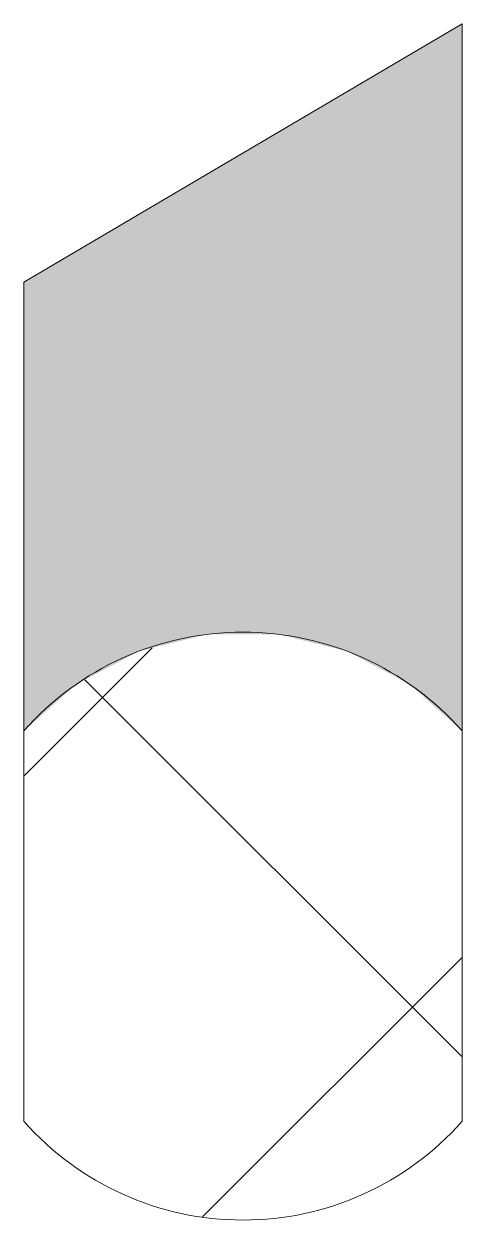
# Model space of a CAD drawing. Header units: metres. Extents: x 0 to 15, y -32.1 to 8.8.
import ezdxf

# ---------------------------------------------------------------- set-up
doc = ezdxf.new("R2010")
doc.units = ezdxf.units.M
doc.layers.add('A-DETL-GENF', color=92, linetype='Continuous', lineweight=18)

# ---------------------------------------------------------------- blocks, each defined once
blk = doc.blocks.new('30 kitvoeg op rugvulling - schuine kitvoeg 15mm-5103614-00_0 Basismaterialen')
at = {"layer": 'A-DETL-GENF', "lineweight": 13}
blk.add_hatch(color=256, dxfattribs=at).paths.add_polyline_path([(15, -15.371), (15, 8.848), (0, 0), (0, -15.371), (1.806, -13.765), (3.945, -12.639), (6.291, -12.059), (8.709, -12.059), (11.055, -12.639), (13.194, -13.765)])
h = blk.add_hatch(dxfattribs=at)
h.set_pattern_fill('FP_100', color=256, style=0, pattern_type=2)
h.set_pattern_definition([(45, (11309.317, -5487.244), (-10.606602, 10.606602), []), (135, (11309.317, -5487.244), (-10.606602, -10.606602), [])])
h.paths.add_polyline_path([(8.709, -32.055), (11.055, -31.475), (13.194, -30.349), (15, -28.742), (15, -15.371), (13.194, -13.765), (11.055, -12.639), (8.709, -12.059), (6.291, -12.059), (3.945, -12.639), (1.806, -13.765), (0, -15.371), (0, -28.742), (1.806, -30.349), (3.945, -31.475), (6.291, -32.055)])
at = {"layer": 'A-DETL-GENF'}
for p, q in [((15, 8.848), (0, 0)), ((15, -15.371), (15, 8.848)), ((0, 0), (0, -15.371))]:
    blk.add_line(p, q, dxfattribs=at)
at = {"layer": 'A-DETL-GENF', "lineweight": 13}
for p, q in [((0, -15.371), (0, -28.742)), ((15, -28.742), (15, -15.371))]:
    blk.add_line(p, q, dxfattribs=at)
for centre, start, end in [((7.5, -21.985), 41.4096, 138.5904), ((7.5, -22.128), 221.4096, 318.5904)]:
    blk.add_arc(centre, 10, start, end, dxfattribs=at)

msp = doc.modelspace()

# ---------------------------------------------------------------- block references
msp.add_blockref('30 kitvoeg op rugvulling - schuine kitvoeg 15mm-5103614-00_0 Basismaterialen', (0, 0))

doc.saveas('drawing.dxf')
